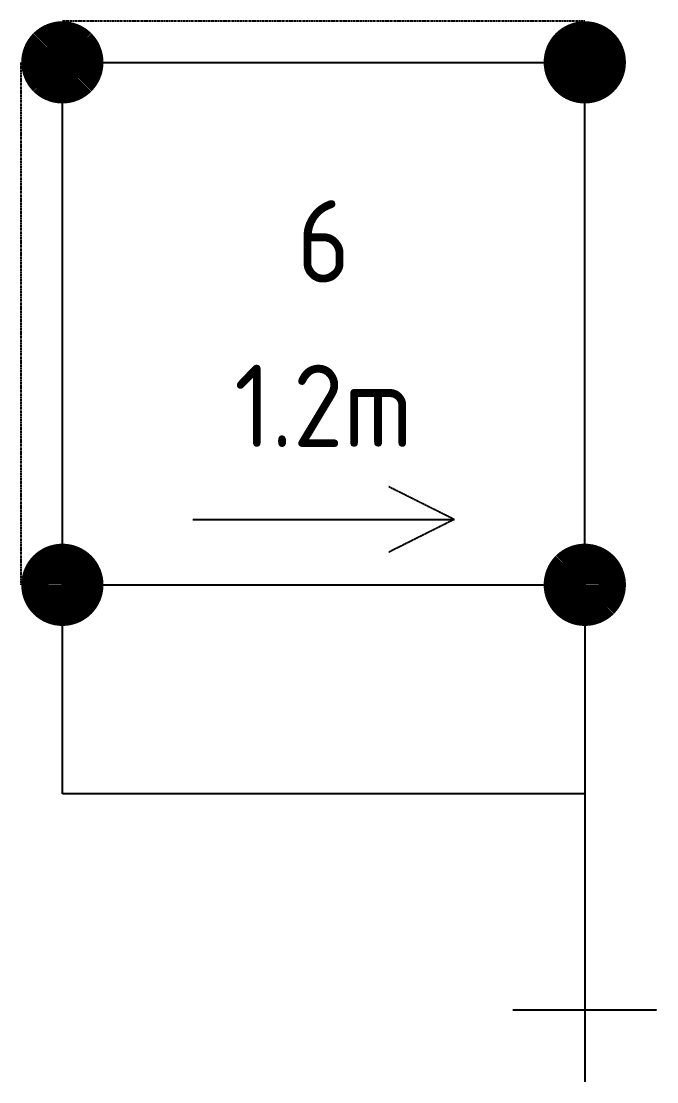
# Model space of a CAD drawing. Header units: millimetres. Extents: x -100 to 108163, y -1208 to 29908.
# Drawn here: x -100 to 1445, y -1208 to 1370 of the extents above; entities that cross this region are included whole.
import ezdxf
from ezdxf.enums import TextEntityAlignment as Align

# ---------------------------------------------------------------- set-up
doc = ezdxf.new("R2010")
doc.units = ezdxf.units.MM
doc.linetypes.add('KwikScaf_DASHED', pattern=[3.75, 2.5, -1.25])
doc.linetypes.add('KwikScaf_Line', pattern=[1, 1, 0])
doc.layers.add('KwikScaf Schematic', color=7, linetype='CONTINUOUS')
doc.styles.add('KwikScaf ISO', font='isocp.shx')

msp = doc.modelspace()

# ---------------------------------------------------------------- linework, layer by layer
at = {"layer": 'KwikScaf Schematic', "color": 2, "linetype": 'KwikScaf_DASHED'}
for p, q in [((1270, 1370), (0, 1370)), ((-100, 0), (-100, 1270))]:
    msp.add_line(p, q, dxfattribs=at)
at = {"layer": 'KwikScaf Schematic', "color": 2, "linetype": 'KwikScaf_Line'}
for p, q in [((0, 1270), (1270, 1270)), ((0, 0), (0, 1270)), ((1270, 0), (1270, 1270)), ((952.5, 158.8), (793.8, 238.1)), ((317.5, 158.8), (952.5, 158.8)), ((952.5, 158.8), (793.8, 79.4)), ((0, 0), (1270, 0)), ((0, -508), (0, 0)), ((1270, 0), (1270, -508)), ((1270, -508), (0, -508)), ((1270, -508), (1270, -1208)), ((1095, -1033), (1445, -1033))]:
    msp.add_line(p, q, dxfattribs=at)
at = {"layer": 'KwikScaf Schematic', "color": 2, "linetype": 'KwikScaf_Line', "const_width": 100}
for points in [[(0, 1320, -0.198912), (35.4, 1305.4, -0.198912), (50, 1270, -0.198912), (35.4, 1234.6, -0.198912), (0, 1220, -0.198912), (-35.4, 1234.6, -0.198912), (-50, 1270, -0.198912), (-35.4, 1305.4, -0.198912)], [(1270, 1320, -0.198912), (1305.4, 1305.4, -0.198912), (1320, 1270, -0.198912), (1305.4, 1234.6, -0.198912), (1270, 1220, -0.198912), (1234.6, 1234.6, -0.198912), (1220, 1270, -0.198912), (1234.6, 1305.4, -0.198912)], [(0, 50, -0.198912), (35.4, 35.4, -0.198912), (50, 0, -0.198912), (35.4, -35.4, -0.198912), (0, -50, -0.198912), (-35.4, -35.4, -0.198912), (-50, 0, -0.198912), (-35.4, 35.4, -0.198912)], [(1270, 50, -0.198912), (1305.4, 35.4, -0.198912), (1320, 0, -0.198912), (1305.4, -35.4, -0.198912), (1270, -50, -0.198912), (1234.6, -35.4, -0.198912), (1220, 0, -0.198912), (1234.6, 35.4, -0.198912)]]:
    msp.add_lwpolyline(points, format="xyb", close=True, dxfattribs=at)

# ---------------------------------------------------------------- texts
at = {"layer": 'KwikScaf Schematic', "style": 'KwikScaf ISO'}
for s, p in [('6', (635, 835)), ('1.2m', (635, 435))]:
    msp.add_text(s, height=200, dxfattribs=at).set_placement(p, align=Align.MIDDLE_CENTER)

doc.saveas('drawing.dxf')
